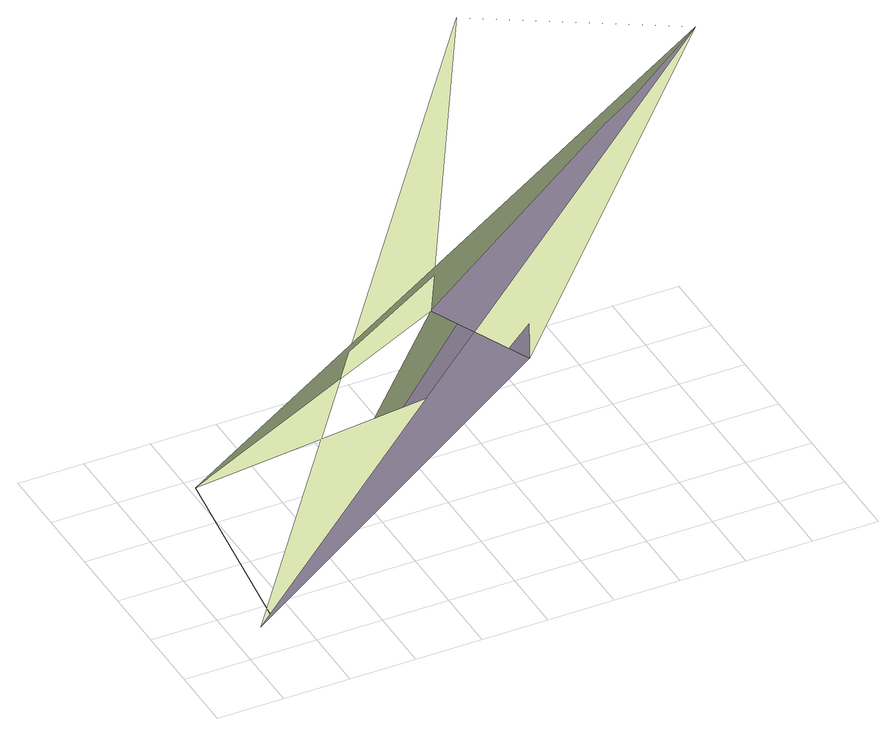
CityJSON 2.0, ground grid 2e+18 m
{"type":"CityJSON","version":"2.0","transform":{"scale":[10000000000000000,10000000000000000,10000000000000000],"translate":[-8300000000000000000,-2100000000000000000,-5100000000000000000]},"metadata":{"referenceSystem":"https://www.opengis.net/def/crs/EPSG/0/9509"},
"CityObjects":{
"tunnel1":{"type":"Tunnel","attributes":{"array_bool":[true,false],"array_number":[42,42],"array_string":["äáßüóíéöűőú"],"bool":true,"number_float":42,"number_int":42,"object":{"array_bool":[true,false],"array_number":[42,42],"array_string":["äáßüóíéöűőú"],"bool":true,"number_float":42,"number_int":42,"string":"äáßüóíéöűőú"},"string":"äáßüóíéöűőú"},"geometry":[{"type":"MultiSurface","lod":"1","boundaries":[[[0,1,2,1,3,4,3,1,2,5]],[[5,2,4,2,6,5,6,5,0,5,0]]]}]},
"landuse1":{"type":"LandUse","attributes":{"array_bool":[true,false],"array_number":[42,42],"array_string":["äáßüóíéöűőú"],"bool":true,"number_float":42,"number_int":42,"object":{"array_bool":[true,false],"array_number":[42,42],"array_string":["äáßüóíéöűőú"],"bool":true,"number_float":42,"number_int":42,"string":"äáßüóíéöűőú"},"string":"äáßüóíéöűőú"},"geometry":[{"type":"MultiSurface","lod":"0","boundaries":[[[4,2,7,0,3,5,4,2,1,5]]]}]},
"terrain1":{"type":"TINRelief","attributes":{"array_bool":[true,false],"array_number":[42,42],"array_string":["äáßüóíéöűőú"],"bool":true,"number_float":42,"number_int":42,"object":{"array_bool":[true,false],"array_number":[42,42],"array_string":["äáßüóíéöűőú"],"bool":true,"number_float":42,"number_int":42,"string":"äáßüóíéöűőú"},"string":"äáßüóíéöűőú"},"geometry":[{"type":"CompositeSurface","lod":"3","boundaries":[[[0,3,1,7,1,0,4,6,0,1,6]]]}]}
},
"vertices":[
[884,670,444],[1746,793,1032],[92,121,7],[7,346,353],[66,7,129],[933,176,593],[1264,843,525],
[1012,772,1319]
]}
